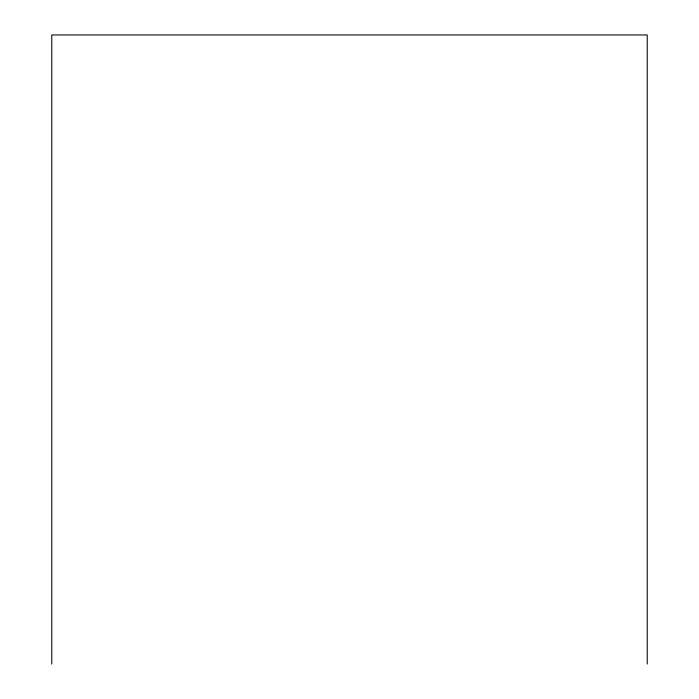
<?xml version="1.0" encoding="UTF-8"?>
<svg xmlns="http://www.w3.org/2000/svg" width="699" height="699" viewBox="0 0 699 699"><rect width="100%" height="100%" fill="white"/><g stroke="black" fill="none" stroke-linecap="round" stroke-linejoin="round"><path stroke-width="1.05" d="M647.23 664.05L647.23 34.95L51.77 34.95L51.77 664.05"/></g></svg>
